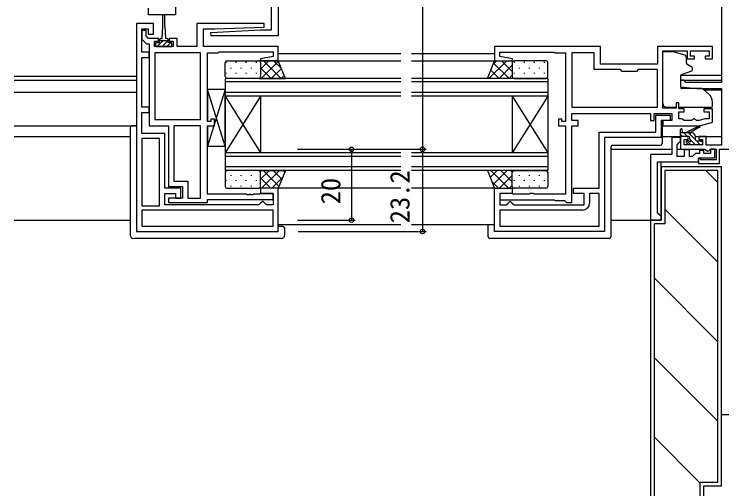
# Model space of a CAD drawing. Units: millimetres, scale not verified. Extents: x -437 to 438, y -344 to 341.
# Drawn here: x 116.1 to 315.7, y -224.6 to -90.6 of the extents above; entities that cross this region are included whole.
import ezdxf
from ezdxf.enums import TextEntityAlignment as Align

# ---------------------------------------------------------------- set-up
doc = ezdxf.new("R2010")
doc.units = ezdxf.units.MM
doc.header["$LTSCALE"] = 2
for name, color, linetype in [('0-2_YKK_11', 7, 'Continuous'), ('0-3_YKK_12', 2, 'Continuous'), ('0-4_YKK_13', 4, 'Continuous'), ('0-5_YKK_D', 6, 'Continuous'), ('0-7_YSS_K', 3, 'Continuous')]:
    doc.layers.add(name, color=color, linetype=linetype)
doc.styles.add('ＭＳ ゴシック', font='')
doc.styles.get('ＭＳ ゴシック').set_extended_font_data('MS Gothic')

msp = doc.modelspace()

# ---------------------------------------------------------------- linework, layer by layer
at = {"layer": '0-2_YKK_11'}
for points in [[(315.6, -29.9), (315.6, -109.8), (305.6, -109.8), (305.3, -109.5), (305, -109.2), (304.1, -109.2), (304.1, -111.106), (308.6, -111.5), (315.6, -111.5), (315.6, -127.5), (311.3, -127.5), (311.3, -125.1), (309.2, -125.1), (309.2, -125.9), (310.3, -125.9), (310.3, -127.4), (305.1, -127.4), (305.1, -125.9), (306.2, -125.9), (306.2, -125.1), (304.1, -125.1), (304.1, -128.7), (310.78, -128.7), (311.75, -129.26), (312.2, -129), (312.5, -128.7), (314.1, -128.7), (314.1, -131.7), (309.862, -131.7), (309.545, -131.151), (309.1, -131.27), (309.1, -132.7), (315.1, -132.7), (315.1, -128.7), (321.142, -128.7)], [(190.6, -38), (190.6, -96.7), (171.613, -96.7), (171.588, -95.726), (185.6, -95), (188.7, -95), (188.7, -86.2)], [(161.6, -81.2), (161.6, -90.7), (154, -90.7), (154, -88.9)], [(169.5, -94.7), (172.599, -94.7), (186.611, -94.181), (186.589, -93.2), (167.6, -93.2), (167.6, -99.7), (162.1, -99.7), (162.1, -97.4), (159.8, -97.4), (159.8, -98.2), (160.9, -98.2), (160.9, -99.7), (155.7, -99.7), (155.7, -98.2), (156.8, -98.2), (156.8, -97.4), (154, -97.4), (153.3, -96.7), (153.3, -95.2), (152.1, -95.2), (152.1, -97.621), (153.379, -98.9), (154.2, -98.9)], [(154.2, -98.9), (154.2, -122.1), (159.6, -122.1), (159.6, -139.2), (163.6, -139.2), (163.6, -142.5), (159.6, -142.5), (159.6, -143.7), (170.6, -143.7), (170.6, -142.9), (189.1, -142.9), (189.1, -141.2), (185.6, -141.2), (185.254, -141.4), (183.558, -141.4), (183.375, -141.52), (182.825, -141.52), (182.642, -141.4), (182.558, -141.4), (182.375, -141.52), (181.825, -141.52), (181.642, -141.4), (170.6, -141.4), (170.6, -122.1), (172.6, -122.1), (172.6, -120.2), (171.6, -120.2), (171.6, -120.9), (170.6, -120.9), (170.6, -101.5), (173.6, -101.5), (173.9, -101.2), (189.1, -101.2), (189.1, -102.531), (185.578, -103.152), (185.626, -103.7), (190.6, -103.7), (190.6, -99.7), (169.5, -99.7), (169.5, -94.7)], [(281.504, -99.7), (251.604, -99.7), (251.604, -103.7), (256.578, -103.7), (256.626, -103.152), (253.104, -102.531), (253.104, -101.3), (268.404, -101.3), (268.604, -101.5), (271.604, -101.5), (271.604, -120.9), (270.604, -120.9), (270.604, -120.2), (269.604, -120.2), (269.604, -122.1), (271.604, -122.1), (271.604, -141.4), (262.804, -141.4), (262.604, -141.2), (261.604, -141.2), (261.404, -141.4), (256.951, -141.4), (256.604, -141.2), (253.104, -141.2), (253.104, -143), (268.404, -143), (268.604, -143.2), (271.313, -143.2), (271.609, -143.45), (271.904, -143.7), (273.404, -143.7), (273.404, -122.1), (275.204, -122.1), (275.204, -120.6), (273.404, -120.6), (273.404, -118.6), (295.604, -118.6), (295.604, -120.6), (296.604, -120.6), (296.604, -118.6)], [(312.104, -100.9), (312.104, -102.4), (311.004, -102.4), (311.004, -103.2), (313.104, -103.2), (313.104, -99.7), (297.604, -99.7), (297.604, -104.7), (281.504, -104.7), (281.504, -99.7)], [(296.604, -118.6), (301.604, -118.6), (301.604, -120.6), (299.104, -120.6), (299.104, -122.1), (309.504, -122.1), (313.104, -121), (313.104, -117.3), (310.604, -117.3), (310.604, -118.1), (312.104, -118.1), (312.104, -120.1), (310.917, -120.1), (309.28, -120.6), (308.546, -120.6), (308.25, -120.35), (307.954, -120.1), (307.754, -120.1), (307.459, -120.35), (307.163, -120.6), (305.104, -120.6), (304.809, -120.35), (304.513, -120.1), (303.604, -120.1), (303.604, -118.1), (305.104, -118.1), (305.104, -117.3), (303.604, -117.3), (303.604, -115.6), (302.804, -115.6), (302.804, -117.1), (299.104, -117.1), (299.104, -100.9), (305.904, -100.9), (305.904, -103.2), (308.004, -103.2), (308.004, -102.4), (306.904, -102.4), (306.904, -100.9), (312.104, -100.9)], [(253.1, -150.4), (281.1, -150.4), (281.1, -141.2), (278.4, -141.2), (278.4, -143.9)], [(276.4, -145.9), (253.1, -145.9), (253.1, -150.4)]]:
    msp.add_lwpolyline(points, dxfattribs=at)
for points in [[(150.6, -93.2), (150.6, -151.9), (190.6, -151.9), (190.6, -139.7), (185.6, -139.7), (185.6, -141.2), (189.1, -141.2), (189.1, -144.4), (187.3, -144.4), (186.8, -143.9), (186.3, -143.4), (186.1, -143.4), (185.6, -143.9), (185.1, -144.4), (158.6, -144.4), (158.6, -141.2), (161.6, -141.2), (161.6, -142.5), (163.1, -142.5), (163.1, -139.7), (158.6, -139.7), (158.6, -124.2), (152.1, -124.2), (152.1, -118.3), (154.2, -118.3), (154.2, -116.8), (152.1, -116.8), (152.1, -102.8), (154.2, -102.8), (154.2, -101.3), (152.1, -101.3), (152.1, -94.7), (153.9, -94.7), (153.9, -96.2), (155.4, -96.2), (155.4, -93.2)], [(168.6, -120.3), (168.6, -101.5), (155.8, -101.5), (155.8, -120.3)], [(273.404, -116.8), (297.604, -116.8), (297.604, -106.2), (292.104, -106.2), (291.604, -106.7), (287.604, -106.7), (287.104, -106.2), (279.704, -106.2), (279.704, -101.5), (273.404, -101.5)], [(282.6, -151.9), (251.6, -151.9), (251.6, -139.7), (256.6, -139.7), (256.6, -141.2), (253.1, -141.2), (253.1, -144.4), (254.9, -144.4), (255.4, -143.9), (255.9, -143.4), (256.1, -143.4), (256.6, -143.9), (257.1, -144.4), (276.9, -144.4), (276.9, -141.2), (273.9, -141.2), (273.9, -139.7), (281.1, -139.7), (281.1, -123.9), (297.1, -123.9), (297.1, -119.1), (301.1, -119.1), (301.1, -120.6), (298.6, -120.6), (298.6, -125.4), (282.6, -125.4)], [(168.6, -142.5), (168.6, -122.1), (161.1, -122.1), (161.1, -137.7), (165.1, -137.7), (165.1, -142.5)], [(152.1, -125.7), (152.1, -144.7), (157.1, -144.7), (157.1, -125.7)], [(295.6, -130.2), (295.6, -148.7), (298.6, -148.7), (298.6, -147.7), (298.1, -147.2), (297.6, -146.7), (297.6, -132.2), (309.1, -132.2), (309.1, -131.1), (313.7, -131.1), (313.7, -128.7), (312.5, -128.7), (312.5, -129.9), (310.6, -129.9), (310.6, -129), (309.4, -129), (309.4, -129.9), (308.4, -129.9), (307.908, -130.302), (307.418, -130.7), (306.6, -130.7), (306.6, -128.9), (305.1, -128.9), (305.1, -130.7), (303.1, -130.7), (303.1, -127.4), (303.6, -126.9), (304.1, -126.4), (304.1, -125.4), (301.6, -125.4), (301.6, -130.2)], [(189.1, -145.9), (152.1, -145.9), (152.1, -150.4), (189.1, -150.4)]]:
    msp.add_lwpolyline(points, close=True, dxfattribs=at)
msp.add_arc((276.4, -143.9), 2, 270.00001, 359.99999, dxfattribs=at)
at = {"layer": '0-3_YKK_12'}
for p, q in [((190.601, -101.7), (225.128, -101.7)), ((228.128, -101.7), (251.6, -101.7)), ((190.303, -103.7), (225.128, -103.7)), ((228.128, -103.7), (251.6, -103.7)), ((116.076, -108.067), (150.6, -108.067)), ((116.076, -109.2), (150.6, -109.2)), ((175.6, -108.7), (175.6, -134.7)), ((225.128, -108.7), (175.6, -108.7)), ((225.128, -109.7), (175.6, -109.7)), ((266.605, -108.7), (228.128, -108.7)), ((266.605, -109.7), (228.128, -109.7)), ((299.104, -107.809), (299.104, -107.809)), ((299.104, -109.2), (299.104, -109.2)), ((304.104, -109.2), (315.6, -109.2)), ((304.122, -107.809), (315.6, -107.809)), ((116.076, -112.6), (150.6, -112.6)), ((225.128, -112.7), (175.6, -112.7)), ((185.6, -113.7), (175.6, -129.7)), ((175.6, -113.7), (185.6, -129.7)), ((225.128, -113.7), (175.6, -113.7)), ((185.6, -113.7), (185.6, -129.7)), ((266.605, -112.7), (228.128, -112.7)), ((266.605, -113.7), (228.128, -113.7)), ((256.605, -113.7), (256.605, -129.7)), ((256.605, -113.7), (266.605, -129.7)), ((266.605, -113.7), (256.605, -129.7)), ((299.104, -111.9), (299.104, -111.9)), ((310.602, -111.9), (315.6, -111.9)), ((116.076, -122.1), (150.595, -122.1)), ((116.076, -122.1), (116.095, -122.1)), ((116.076, -125.1), (148.8, -125.1)), ((298.904, -125.1), (304.146, -125.1)), ((308.3, -125.1), (315.6, -125.1)), ((225.128, -129.7), (175.6, -129.7)), ((266.605, -129.7), (228.128, -129.7)), ((284.403, -128.7), (301.6, -128.7)), ((303.1, -128.7), (304.4, -128.7)), ((225.128, -130.7), (175.6, -130.7)), ((266.605, -130.7), (228.128, -130.7)), ((225.128, -133.7), (175.6, -133.7)), ((266.605, -133.7), (228.128, -133.7)), ((298.6, -148.7), (298.6, -132.2)), ((225.128, -134.7), (175.6, -134.7)), ((225.128, -139.7), (190.303, -139.7)), ((251.6, -139.7), (228.128, -139.7)), ((116.076, -148.7), (148.8, -148.7)), ((284.403, -148.7), (298.6, -148.7)), ((190.6, -149.9), (225.128, -149.9)), ((228.128, -149.9), (251.6, -149.9))]:
    msp.add_line(p, q, dxfattribs=at)
msp.add_lwpolyline([(266.605, -108.7), (266.605, -134.7), (228.128, -134.7)], dxfattribs=at)
at = {"layer": '0-4_YKK_13'}
for p, q in [((158.05, -93.9), (158.05, -90.95)), ((158.55, -93.9), (158.55, -90.95)), ((157.8, -97.4), (158.05, -93.9)), ((158.55, -93.9), (158.8, -97.4)), ((157.45, -97.4), (157.8, -97.4)), ((159.15, -97.4), (158.8, -97.4)), ((156, -98.795), (156.195, -98.6)), ((156.442, -99.7), (158.042, -98.1)), ((159.55, -98.1), (157.05, -98.1)), ((157.789, -99.7), (159.389, -98.1)), ((159.136, -99.7), (160.236, -98.6)), ((160.483, -99.7), (160.6, -99.583)), ((299.104, -114.1), (299.104, -101.2)), ((301.972, -101.2), (299.104, -101.2)), ((305.334, -102.101), (301.972, -101.2)), ((176.1, -103.7), (185.1, -103.7)), ((190.6, -103.7), (185.1, -103.7)), ((185.124, -103.701), (185.124, -103.7)), ((185.6, -106.053), (187.953, -103.7)), ((186.438, -103.7), (191.438, -108.7)), ((189.266, -103.7), (191.489, -105.923)), ((250.03, -108.7), (255.03, -103.7)), ((251.205, -104.697), (252.201, -103.7)), ((251.603, -103.7), (257.103, -103.7)), ((253.515, -103.7), (256.603, -106.788)), ((256.344, -103.7), (256.645, -104.001)), ((266.103, -103.7), (257.103, -103.7)), ((305.704, -104.427), (305.704, -102.583)), ((175.6, -108.2), (175.6, -104.2)), ((175.82, -104.055), (175.82, -104.255)), ((177.235, -105.67), (177.235, -105.87)), ((178.65, -104.055), (178.65, -104.255)), ((180.065, -105.67), (180.065, -105.87)), ((181.48, -104.055), (181.48, -104.255)), ((182.895, -105.67), (182.895, -105.87)), ((184.31, -104.055), (184.31, -104.255)), ((185.6, -104.2), (185.6, -108.2)), ((185.6, -105.69), (188.61, -108.7)), ((185.781, -108.7), (190.652, -103.829)), ((251.342, -104.355), (255.687, -108.7)), ((252.858, -108.7), (256.603, -104.955)), ((256.603, -104.2), (256.603, -108.2)), ((257.128, -104.055), (257.128, -104.255)), ((258.543, -105.67), (258.543, -105.87)), ((259.958, -104.055), (259.958, -104.255)), ((261.373, -105.67), (261.373, -105.87)), ((262.788, -104.055), (262.788, -104.255)), ((264.203, -105.67), (264.203, -105.87)), ((265.618, -104.055), (265.618, -104.255)), ((266.603, -108.2), (266.603, -104.2)), ((307.254, -105.495), (305.854, -104.686)), ((307.404, -106.289), (307.404, -105.755)), ((175.82, -107.085), (175.82, -107.285)), ((178.65, -107.085), (178.65, -107.285)), ((181.48, -107.085), (181.48, -107.285)), ((184.31, -107.085), (184.31, -107.285)), ((188.61, -108.7), (191.46, -105.85)), ((250.533, -106.375), (252.858, -108.7)), ((255.687, -108.7), (256.603, -107.783)), ((257.128, -107.085), (257.128, -107.285)), ((259.958, -107.085), (259.958, -107.285)), ((262.788, -107.085), (262.788, -107.285)), ((265.618, -107.085), (265.618, -107.285)), ((304.302, -107.628), (307.207, -106.571)), ((185.1, -108.7), (176.1, -108.7)), ((185.532, -108.451), (185.781, -108.7)), ((191.438, -108.7), (192.268, -107.87)), ((249.725, -108.395), (250.03, -108.7)), ((257.103, -108.7), (266.103, -108.7)), ((304.104, -111.2), (304.104, -107.91)), ((309.761, -111.5), (304.404, -111.5)), ((312.033, -113.101), (310.404, -111.734)), ((175.6, -111.8), (170.6, -127.8)), ((175.6, -127.8), (170.6, -111.8)), ((299.104, -115.8), (299.104, -114.1)), ((313.104, -116.5), (313.104, -115.399)), ((300.104, -116.8), (302.804, -116.8)), ((303.604, -116.8), (312.804, -116.8)), ((298.904, -120.64), (298.904, -127.069)), ((148.8, -122.6), (148.8, -137.677)), ((150.6, -122.1), (149.3, -122.1)), ((304.1, -124.8), (304.1, -123.101)), ((304.4, -123.274), (304.599, -124.1)), ((306.495, -123.493), (309.283, -122.115)), ((306.891, -123.86), (309.261, -122.461)), ((306.5, -124.1), (304.1, -124.1)), ((304.639, -125.1), (304.1, -124.561)), ((306.4, -125.1), (304.4, -125.1)), ((305.986, -125.1), (304.986, -124.1)), ((305.9, -124.1), (306.145, -123.781)), ((308.31, -126.077), (306.333, -124.1)), ((306.7, -125.839), (306.7, -125.4)), ((307.3, -124.1), (307.1, -124.1)), ((308.144, -124.564), (307.836, -124.256)), ((308.3, -126), (308.3, -125.1)), ((284.904, -127.569), (298.404, -127.569)), ((306.188, -127.312), (305.688, -126.812)), ((306.939, -127.4), (305.844, -126.305)), ((305.9, -126.3), (306.239, -126.3)), ((310, -127.4), (306.4, -127.4)), ((308.286, -127.4), (306.7, -125.814)), ((309.633, -127.4), (308.523, -126.29)), ((308.6, -126.3), (310, -126.3)), ((310.3, -126.72), (309.88, -126.3)), ((310.3, -126.6), (310.3, -127.1)), ((284.404, -127.958), (284.404, -152.466)), ((175.6, -135.2), (175.6, -139.2)), ((185.1, -134.7), (176.1, -134.7)), ((185.222, -134.715), (185.237, -134.7)), ((185.6, -137.165), (188.065, -134.7)), ((185.6, -139.2), (185.6, -135.2)), ((185.894, -139.7), (190.894, -134.7)), ((186.325, -134.7), (190.807, -139.182)), ((189.154, -134.7), (191.615, -137.162)), ((191.982, -134.7), (192.423, -135.141)), ((250.378, -136.636), (252.314, -134.7)), ((250.574, -134.7), (255.574, -139.7)), ((251.186, -138.657), (255.143, -134.7)), ((253.402, -134.7), (256.603, -137.901)), ((256.231, -134.7), (256.617, -135.086)), ((256.603, -139.2), (256.603, -135.2)), ((257.103, -134.7), (266.103, -134.7)), ((266.603, -135.2), (266.603, -139.2)), ((148.8, -137.677), (148.8, -152.868)), ((175.82, -137.385), (175.82, -137.585)), ((177.235, -135.97), (177.235, -136.17)), ((178.65, -137.385), (178.65, -137.585)), ((180.065, -135.97), (180.065, -136.17)), ((181.48, -137.385), (181.48, -137.585)), ((182.895, -135.97), (182.895, -136.17)), ((184.31, -137.385), (184.31, -137.585)), ((185.6, -136.803), (188.497, -139.7)), ((188.722, -139.7), (191.852, -136.57)), ((252.971, -139.7), (256.603, -136.068)), ((257.128, -137.385), (257.128, -137.585)), ((258.543, -135.97), (258.543, -136.17)), ((259.958, -137.385), (259.958, -137.585)), ((261.373, -135.97), (261.373, -136.17)), ((262.788, -137.385), (262.788, -137.585)), ((264.203, -135.97), (264.203, -136.17)), ((265.618, -137.385), (265.618, -137.585)), ((176.1, -139.7), (185.1, -139.7)), ((177.235, -139), (177.235, -139.2)), ((180.065, -139), (180.065, -139.2)), ((182.895, -139), (182.895, -139.2)), ((190.6, -139.7), (185.1, -139.7)), ((185.486, -139.518), (185.668, -139.7)), ((250.842, -137.796), (252.746, -139.7)), ((251.603, -139.7), (257.103, -139.7)), ((255.799, -139.7), (256.603, -138.896)), ((266.103, -139.7), (257.103, -139.7)), ((258.543, -139), (258.543, -139.2)), ((261.373, -139), (261.373, -139.2)), ((264.203, -139), (264.203, -139.2)), ((191.9, -150.5), (190.6, -150.5)), ((192.4, -152.868), (192.4, -151)), ((249.804, -152.466), (249.804, -149.9)), ((249.804, -153.405), (249.804, -152.466)), ((284.404, -152.466), (284.404, -153.405)), ((191.4, -153.868), (149.8, -153.868)), ((283.904, -153.905), (250.304, -153.905))]:
    msp.add_line(p, q, dxfattribs=at)
for points in [[(156, -99.7), (160.6, -99.7), (160.6, -98.6), (159.55, -98.6), (159.55, -97.8)], [(156, -99.7), (156, -98.6), (157.05, -98.6), (157.05, -97.8)], [(185.1, -108.7), (192.6, -108.7), (190.6, -103.7)], [(257.103, -108.7), (249.603, -108.7), (251.603, -103.7)], [(170.6, -122.4), (170.6, -127.8), (175.6, -127.8), (175.6, -111.8), (170.6, -111.8), (170.6, -120.6)], [(185.1, -134.7), (192.6, -134.7), (190.6, -139.7)], [(257.103, -134.7), (249.603, -134.7), (251.603, -139.7)]]:
    msp.add_lwpolyline(points, dxfattribs=at)
for centre, radius, start, end in [((158.3, -90.95), 0.25, 0, 180), ((157.45, -97.8), 0.4, 90, 180), ((159.15, -97.8), 0.4, 0, 90), ((176.1, -104.2), 0.5, 90, 180), ((185.1, -104.2), 0.5, 0, 90), ((257.103, -104.2), 0.5, 90, 180), ((266.103, -104.2), 0.5, 0, 90), ((305.204, -102.583), 0.5, 0, 75), ((306.004, -104.427), 0.3, 180, 240), ((307.104, -105.755), 0.3, 0, 60), ((304.404, -107.91), 0.3, 110, 180), ((307.104, -106.289), 0.3, 290, 0), ((176.1, -108.2), 0.5, 180, 270), ((185.1, -108.2), 0.5, 270, 0), ((257.103, -108.2), 0.5, 180, 270), ((266.103, -108.2), 0.5, 270, 0), ((304.404, -111.2), 0.3, 180, 270), ((309.761, -112.5), 1, 50, 90), ((310.104, -115.399), 3, 0, 50), ((300.104, -115.8), 1, 180, 270), ((312.804, -116.5), 0.3, 270, 0), ((149.3, -122.6), 0.5, 90, 180), ((304.3, -123.101), 0.2, 300, 180), ((306.938, -124.39), 1, 116.30165, 142.50753), ((309.372, -122.294), 0.2, 236.30165, 116.30165), ((304.4, -124.8), 0.3, 180, 270), ((306.4, -125.4), 0.3, 0, 90), ((306.7, -124.1), 0.2, 84.66559, 323.1301), ((306.739, -123.601), 0.3, 265.56559, 300.55603), ((307.1, -124.4), 0.3, 90, 143.1301), ((307.3, -125.1), 1, 0, 90), ((284.904, -128.069), 0.5, 90, 180), ((298.404, -127.069), 0.5, 270, 0), ((305.9, -126.6), 0.3, 90, 225), ((306.4, -127.1), 0.3, 225, 270), ((306.239, -126.6), 0.3, 33.05573, 90), ((306.7, -126.3), 0.25, 213.05573, 56.94427), ((307, -125.839), 0.3, 180, 236.94427), ((308.6, -126), 0.3, 180, 270), ((310, -126.6), 0.3, 0, 90), ((310, -127.1), 0.3, 270, 0), ((176.1, -135.2), 0.5, 90, 180), ((185.1, -135.2), 0.5, 0, 90), ((257.103, -135.2), 0.5, 90, 180), ((266.103, -135.2), 0.5, 0, 90), ((176.1, -139.2), 0.5, 180, 270), ((185.1, -139.2), 0.5, 270, 0), ((257.103, -139.2), 0.5, 180, 270), ((266.103, -139.2), 0.5, 270, 0), ((191.9, -151), 0.5, 0, 90), ((149.8, -152.868), 1, 180, 270), ((191.4, -152.868), 1, 270, 0), ((250.304, -153.405), 0.5, 180, 270), ((283.904, -153.405), 0.5, 270, 0)]:
    msp.add_arc(centre, radius, start, end, dxfattribs=at)
at = {"layer": '0-5_YKK_D'}
for p, q in [((231.262, -28.7), (231.262, -128.7)), ((196.047, -128.7), (232.262, -128.7)), ((196.047, -128.7), (232.262, -128.7)), ((196.047, -128.7), (212.262, -128.7)), ((211.262, -128.7), (211.262, -148.7)), ((231.262, -128.7), (231.262, -151.9)), ((196.047, -148.7), (212.262, -148.7)), ((196.188, -151.9), (232.262, -151.9))]:
    msp.add_line(p, q, dxfattribs=at)
for centre in [(211.262, -128.7), (231.262, -128.7), (231.262, -128.7), (211.262, -148.7), (231.262, -151.9)]:
    msp.add_circle(centre, 0.637, dxfattribs=at)
at = {"layer": '0-7_YSS_K'}
for p, q in [((311.182, -134.7), (314.6, -138.118)), ((299.6, -145.569), (314.6, -160.569)), ((296.6, -165.019), (314.6, -183.019)), ((296.6, -187.47), (314.6, -205.47)), ((413.2, -203.7), (315.6, -203.7)), ((296.6, -209.921), (309.6, -222.921))]:
    msp.add_line(p, q, dxfattribs=at)
for points in [[(315.6, -133.7), (298.6, -133.7), (298.6, -148.7), (295.6, -148.7), (295.6, -248.7), (315.6, -248.7), (315.6, -238.7), (310.6, -238.7), (310.6, -223.7), (315.6, -223.7)], [(314.6, -134.7), (299.6, -134.7), (299.6, -149.7), (296.6, -149.7), (296.6, -247.7), (314.6, -247.7), (314.6, -239.7), (309.6, -239.7), (309.6, -222.7), (314.6, -222.7)]]:
    msp.add_lwpolyline(points, close=True, dxfattribs=at)

# ---------------------------------------------------------------- texts
at = {"layer": '0-5_YKK_D', "style": 'ＭＳ ゴシック'}
for s, p in [('23.2', (229.262, -149.59)), ('20', (209.762, -144.24))]:
    msp.add_text(s, height=5.499, rotation=90, dxfattribs=at).set_placement(p, align=Align.BOTTOM_LEFT)

doc.saveas('drawing.dxf')
